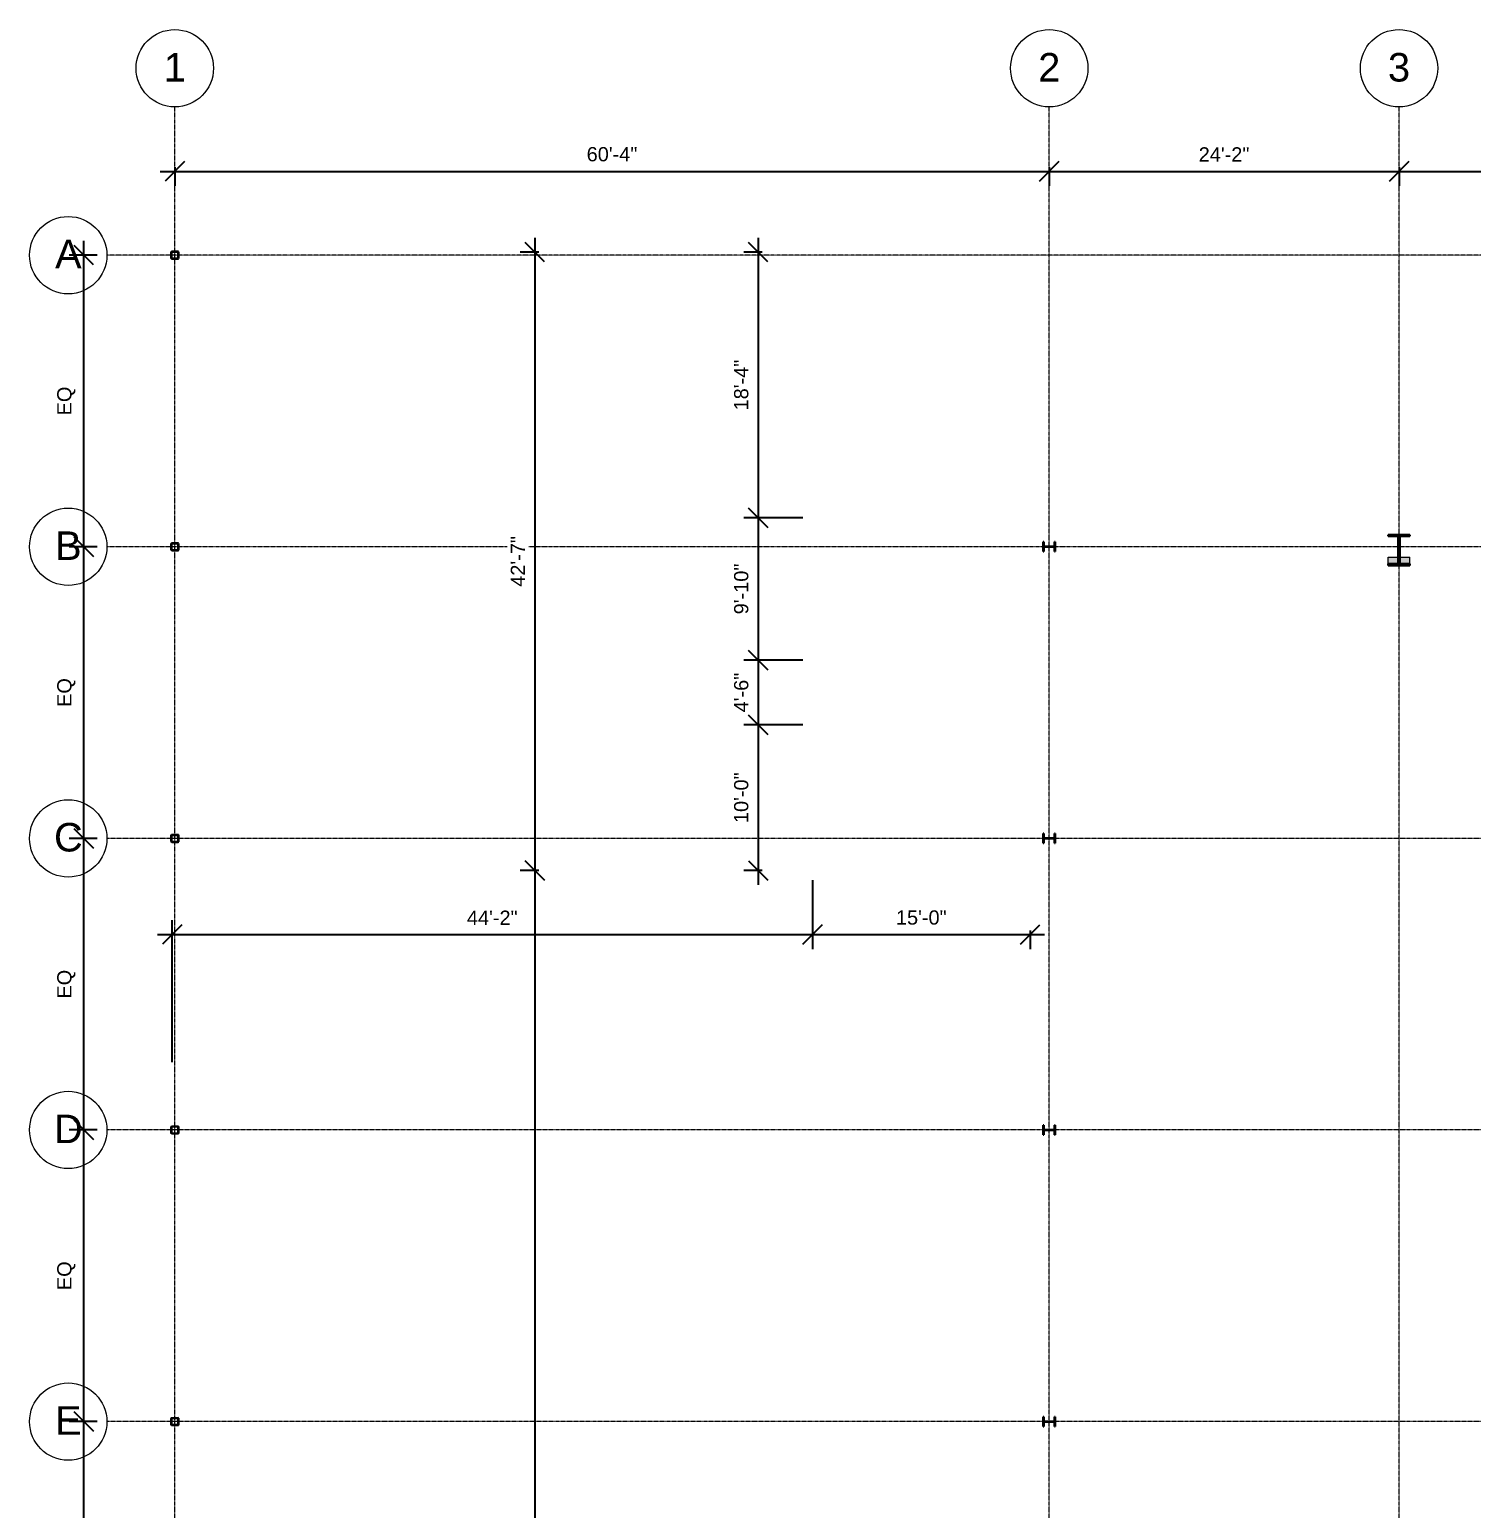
# Model space of a CAD drawing. Header units: inches. Extents: x 21942 to 26875, y -23163 to -20555.
# Drawn here: x 21952 to 23146, y -21939 to -20716 of the extents above; entities that cross this region are included whole.
import ezdxf

# ---------------------------------------------------------------- set-up
doc = ezdxf.new("R2010")
doc.units = ezdxf.units.IN
doc.header["$MEASUREMENT"] = 0
doc.linetypes.add('Grid Line 1_2_', pattern=[0.875, 0.5, -0.125, 0.125, -0.125])
for name, color, linetype, lineweight in [('A-ANNO-DIMS', 211, 'Continuous', 9), ('S-COLS', 52, 'Continuous', 9), ('S-GRID', 1, 'Continuous', 9), ('S-GRID-IDEN', 1, 'Continuous', 9)]:
    doc.layers.add(name, color=color, linetype=linetype, lineweight=lineweight)
doc.styles.add('Arial', font='arial.ttf', dxfattribs={"height": 23.60479})
doc.styles.add('Arial_1', font='arial.ttf', dxfattribs={"height": 11.802395})
doc.dimstyles.new('Linear_-_3_32__Arial', dxfattribs={"dimscale": 12, "dimtxt": 12, "dimasz": 1.333333, "dimexe": 1, "dimexo": 0.666667, "dimgap": 0.666667, "dimtad": 1, "dimdec": 0, "dimzin": 1, "dimdsep": 46, "dimlunit": 4, "dimtxsty": 'Arial_1', "dimblk1": 'OBLIQUE', "dimblk2": 'OBLIQUE', "dimsah": 1, "dimcen": 0.09, "dimdle": 1, "dimazin": 0, "dimtfac": 1, "dimtdec": 4, "dimtix": 1, "dimtmove": 0, "dimatfit": 3, "dimfxl": 1, "dimtvp": 1, "dimtfill": 1, "dimfrac": 2, "dimtolj": 1, "dimtzin": 0, "dimarcsym": 2})
doc.dimstyles.new('Linear_-_3_32__Arial_1', dxfattribs={"dimscale": 12, "dimtxt": 12, "dimasz": 1.333333, "dimexe": 1, "dimexo": 0.666667, "dimgap": 0.666667, "dimtad": 1, "dimdec": 0, "dimzin": 1, "dimdsep": 46, "dimlunit": 4, "dimtxsty": 'Arial_1', "dimblk1": 'OBLIQUE', "dimblk2": 'OBLIQUE', "dimsah": 1, "dimcen": 0.09, "dimdle": 1, "dimazin": 0, "dimtfac": 1, "dimtdec": 4, "dimtix": 1, "dimtmove": 0, "dimatfit": 3, "dimfxl": 1, "dimtvp": 1, "dimtfill": 1, "dimfrac": 2, "dimtolj": 1, "dimtzin": 0, "dimarcsym": 2})
doc.dimstyles.new('Linear_-_3_32__Arial_2', dxfattribs={"dimscale": 12, "dimtxt": 12, "dimasz": 1.333333, "dimexe": 1, "dimexo": 0.666667, "dimgap": 0.666667, "dimtad": 1, "dimdec": 0, "dimzin": 1, "dimdsep": 46, "dimlunit": 4, "dimtxsty": 'Arial_1', "dimblk1": 'OBLIQUE', "dimblk2": 'OBLIQUE', "dimsah": 1, "dimcen": 0.09, "dimdle": 1, "dimazin": 0, "dimtfac": 1, "dimtdec": 4, "dimtix": 1, "dimtmove": 0, "dimatfit": 3, "dimfxl": 1, "dimtvp": 1, "dimtfill": 1, "dimfrac": 2, "dimtolj": 1, "dimtzin": 0, "dimarcsym": 2})
doc.dimstyles.new('Linear_-_3_32__Arial_3', dxfattribs={"dimscale": 12, "dimtxt": 12, "dimasz": 1.333333, "dimexe": 1, "dimexo": 0.666667, "dimgap": 0.666667, "dimtad": 1, "dimdec": 0, "dimzin": 1, "dimdsep": 46, "dimlunit": 4, "dimtxsty": 'Arial_1', "dimblk1": 'OBLIQUE', "dimblk2": 'OBLIQUE', "dimsah": 1, "dimcen": 0.09, "dimdle": 1, "dimazin": 0, "dimtfac": 1, "dimtdec": 4, "dimtix": 1, "dimtmove": 0, "dimatfit": 3, "dimfxl": 1, "dimtvp": 1, "dimtfill": 1, "dimfrac": 2, "dimtolj": 1, "dimtzin": 0, "dimarcsym": 2})
pattern_1 = [(45, (1e-11, 0), (-12.671354, 12.671354), []), (45, (1e-11, 19.2), (-12.671354, 12.671354), [])]

# ---------------------------------------------------------------- blocks, each defined once
blk = doc.blocks.new('Grid - Grid Head - Circle-14747-First Floor Plan')
at = {"layer": 'S-GRID-IDEN'}
blk.add_circle((0, 0), 0.25, dxfattribs=at)
blk = doc.blocks.new('_Oblique')
at = {"color": 0, "linetype": 'ByBlock', "lineweight": -2}
blk.add_line((-0.5, -0.5), (0.5, 0.5), dxfattribs=at)
blk = doc.blocks.new('*D498')
at = {"layer": 'A-ANNO-DIMS', "color": 0, "lineweight": -2, "transparency": 16777216}
for p, q in [((22060.6, -20833.2), (22808.4, -20833.2)), ((22072.6, -20829.8), (22072.6, -20845.2)), ((22796.4, -20829.8), (22796.4, -20845.2))]:
    blk.add_line(p, q, dxfattribs=at)
at = {"layer": 'Defpoints', "color": 0, "transparency": 16777216}
for p in [(22072.6, -20821.8), (22796.4, -20821.8), (22796.4, -20833.2)]:
    blk.add_point(p, dxfattribs=at)
at = {"layer": 'A-ANNO-DIMS', "color": 0, "lineweight": -2, "transparency": 16777216, "xscale": 16, "yscale": 16, "zscale": 16, "rotation": 180}
blk.add_blockref('_Oblique', (22072.6, -20833.2), dxfattribs=at)
at = {"layer": 'A-ANNO-DIMS', "color": 0, "lineweight": -2, "transparency": 16777216, "xscale": 16, "yscale": 16, "zscale": 16}
blk.add_blockref('_Oblique', (22796.4, -20833.2), dxfattribs=at)
at = {"layer": 'A-ANNO-DIMS', "color": 0, "transparency": 16777216, "insert": (22434.5, -20819.1), "char_height": 11.8, "attachment_point": 5, "style": 'Arial_1', "bg_fill": 3, "box_fill_scale": 1.25, "bg_fill_color": 256, "bg_fill_true_color": 13158600, "bg_fill_transparency": 0}
blk.add_mtext('\\A1;60\'-4"', dxfattribs=at)
blk = doc.blocks.new('*D499')
at = {"layer": 'A-ANNO-DIMS', "color": 0, "lineweight": -2, "transparency": 16777216}
for p, q in [((22784.4, -20833.2), (23097.9, -20833.2)), ((22796.4, -20829.8), (22796.4, -20845.2)), ((23085.9, -20829.8), (23085.9, -20845.2))]:
    blk.add_line(p, q, dxfattribs=at)
at = {"layer": 'Defpoints', "color": 0, "transparency": 16777216}
for p in [(22796.4, -20821.8), (23085.9, -20821.8), (23085.9, -20833.2)]:
    blk.add_point(p, dxfattribs=at)
at = {"layer": 'A-ANNO-DIMS', "color": 0, "lineweight": -2, "transparency": 16777216, "xscale": 16, "yscale": 16, "zscale": 16, "rotation": 180}
blk.add_blockref('_Oblique', (22796.4, -20833.2), dxfattribs=at)
at = {"layer": 'A-ANNO-DIMS', "color": 0, "lineweight": -2, "transparency": 16777216, "xscale": 16, "yscale": 16, "zscale": 16}
blk.add_blockref('_Oblique', (23085.9, -20833.2), dxfattribs=at)
at = {"layer": 'A-ANNO-DIMS', "color": 0, "transparency": 16777216, "insert": (22941.1, -20819.2), "char_height": 11.8, "attachment_point": 5, "style": 'Arial_1', "bg_fill": 3, "box_fill_scale": 1.25, "bg_fill_color": 256, "bg_fill_true_color": 13158600, "bg_fill_transparency": 0}
blk.add_mtext('\\A1;24\'-2"', dxfattribs=at)
blk = doc.blocks.new('*D500')
at = {"layer": 'A-ANNO-DIMS', "color": 0, "lineweight": -2, "transparency": 16777216}
for p, q in [((23073.9, -20833.2), (23387.4, -20833.2)), ((23085.9, -20829.8), (23085.9, -20845.2)), ((23375.4, -20829.8), (23375.4, -20845.2))]:
    blk.add_line(p, q, dxfattribs=at)
at = {"layer": 'Defpoints', "color": 0, "transparency": 16777216}
for p in [(23085.9, -20821.8), (23375.4, -20821.8), (23375.4, -20833.2)]:
    blk.add_point(p, dxfattribs=at)
at = {"layer": 'A-ANNO-DIMS', "color": 0, "lineweight": -2, "transparency": 16777216, "xscale": 16, "yscale": 16, "zscale": 16, "rotation": 180}
blk.add_blockref('_Oblique', (23085.9, -20833.2), dxfattribs=at)
at = {"layer": 'A-ANNO-DIMS', "color": 0, "lineweight": -2, "transparency": 16777216, "xscale": 16, "yscale": 16, "zscale": 16}
blk.add_blockref('_Oblique', (23375.4, -20833.2), dxfattribs=at)
at = {"layer": 'A-ANNO-DIMS', "color": 0, "transparency": 16777216, "insert": (23230.6, -20819.2), "char_height": 11.8, "attachment_point": 5, "style": 'Arial_1', "bg_fill": 3, "box_fill_scale": 1.25, "bg_fill_color": 256, "bg_fill_true_color": 13158600, "bg_fill_transparency": 0}
blk.add_mtext('\\A1;24\'-2"', dxfattribs=at)
blk = doc.blocks.new('*D481')
at = {"layer": 'A-ANNO-DIMS', "color": 0, "lineweight": -2, "transparency": 16777216}
for p, q in [((22370.6, -20888.2), (22370.6, -21423.6)), ((22373.9, -20900.2), (22358.6, -20900.2)), ((22373.9, -21411.6), (22358.6, -21411.6))]:
    blk.add_line(p, q, dxfattribs=at)
at = {"layer": 'Defpoints', "color": 0, "transparency": 16777216}
for p in [(22381.9, -20900.2), (22370.6, -21411.6), (22381.9, -21411.6)]:
    blk.add_point(p, dxfattribs=at)
at = {"layer": 'A-ANNO-DIMS', "color": 0, "lineweight": -2, "transparency": 16777216, "xscale": 16, "yscale": 16, "zscale": 16}
for p, rotation in [((22370.6, -20900.2), 90), ((22370.6, -21411.6), 270)]:
    blk.add_blockref('_Oblique', p, dxfattribs=dict(at, rotation=rotation))
at = {"layer": 'A-ANNO-DIMS', "color": 0, "transparency": 16777216, "insert": (22356.6, -21155.9), "char_height": 11.8, "attachment_point": 5, "rotation": 90, "style": 'Arial_1', "bg_fill": 3, "box_fill_scale": 1.25, "bg_fill_color": 256, "bg_fill_true_color": 13158600, "bg_fill_transparency": 0}
blk.add_mtext('\\A1;42\'-7"', dxfattribs=at)
blk = doc.blocks.new('*D482')
at = {"layer": 'A-ANNO-DIMS', "color": 0, "lineweight": -2, "transparency": 16777216}
for p, q in [((22370.6, -21399.6), (22370.6, -22798.7)), ((22373.9, -21411.6), (22358.6, -21411.6)), ((22450.8, -22786.7), (22358.6, -22786.7))]:
    blk.add_line(p, q, dxfattribs=at)
at = {"layer": 'Defpoints', "color": 0, "transparency": 16777216}
for p in [(22381.9, -21411.6), (22370.6, -22786.7), (22458.8, -22786.7)]:
    blk.add_point(p, dxfattribs=at)
at = {"layer": 'A-ANNO-DIMS', "color": 0, "lineweight": -2, "transparency": 16777216, "xscale": 16, "yscale": 16, "zscale": 16}
for p, rotation in [((22370.6, -21411.6), 90), ((22370.6, -22786.7), 270)]:
    blk.add_blockref('_Oblique', p, dxfattribs=dict(at, rotation=rotation))
at = {"layer": 'A-ANNO-DIMS', "color": 0, "transparency": 16777216, "insert": (22356.6, -22099.1), "char_height": 11.802, "attachment_point": 5, "rotation": 90, "style": 'Arial_1', "bg_fill": 3, "box_fill_scale": 1.25, "bg_fill_color": 256, "bg_fill_true_color": 13158600, "bg_fill_transparency": 0}
blk.add_mtext('\\A1;114\'-7"', dxfattribs=at)
blk = doc.blocks.new('*D483')
at = {"layer": 'A-ANNO-DIMS', "color": 0, "lineweight": -2, "transparency": 16777216}
for p, q in [((22600.5, -21419.6), (22600.5, -21476.7)), ((22070.3, -21570.2), (22070.3, -21452.7)), ((22058.3, -21464.7), (22612.5, -21464.7))]:
    blk.add_line(p, q, dxfattribs=at)
at = {"layer": 'Defpoints', "color": 0, "transparency": 16777216}
for p in [(22600.5, -21411.6), (22600.5, -21464.7), (22070.3, -21578.2)]:
    blk.add_point(p, dxfattribs=at)
at = {"layer": 'A-ANNO-DIMS', "color": 0, "lineweight": -2, "transparency": 16777216, "xscale": 16, "yscale": 16, "zscale": 16, "rotation": 180}
blk.add_blockref('_Oblique', (22070.3, -21464.7), dxfattribs=at)
at = {"layer": 'A-ANNO-DIMS', "color": 0, "lineweight": -2, "transparency": 16777216, "xscale": 16, "yscale": 16, "zscale": 16}
blk.add_blockref('_Oblique', (22600.5, -21464.7), dxfattribs=at)
at = {"layer": 'A-ANNO-DIMS', "color": 0, "transparency": 16777216, "insert": (22335.4, -21450.7), "char_height": 11.8, "attachment_point": 5, "style": 'Arial_1', "bg_fill": 3, "box_fill_scale": 1.25, "bg_fill_color": 256, "bg_fill_true_color": 13158600, "bg_fill_transparency": 0}
blk.add_mtext('\\A1;44\'-2"', dxfattribs=at)
blk = doc.blocks.new('*D484')
at = {"layer": 'A-ANNO-DIMS', "color": 0, "lineweight": -2, "transparency": 16777216}
for p, q in [((22600.5, -21419.6), (22600.5, -21476.7)), ((22588.5, -21464.7), (22792.5, -21464.7)), ((22780.5, -21461.3), (22780.5, -21476.7))]:
    blk.add_line(p, q, dxfattribs=at)
at = {"layer": 'Defpoints', "color": 0, "transparency": 16777216}
for p in [(22600.5, -21411.6), (22780.5, -21453.3), (22780.5, -21464.7)]:
    blk.add_point(p, dxfattribs=at)
at = {"layer": 'A-ANNO-DIMS', "color": 0, "lineweight": -2, "transparency": 16777216, "xscale": 16, "yscale": 16, "zscale": 16, "rotation": 180}
blk.add_blockref('_Oblique', (22600.5, -21464.7), dxfattribs=at)
at = {"layer": 'A-ANNO-DIMS', "color": 0, "lineweight": -2, "transparency": 16777216, "xscale": 16, "yscale": 16, "zscale": 16}
blk.add_blockref('_Oblique', (22780.5, -21464.7), dxfattribs=at)
at = {"layer": 'A-ANNO-DIMS', "color": 0, "transparency": 16777216, "insert": (22690.5, -21450.6), "char_height": 11.8, "attachment_point": 5, "style": 'Arial_1', "bg_fill": 3, "box_fill_scale": 1.25, "bg_fill_color": 256, "bg_fill_true_color": 13158600, "bg_fill_transparency": 0}
blk.add_mtext('\\A1;15\'-0"', dxfattribs=at)
blk = doc.blocks.new('*D485')
at = {"layer": 'A-ANNO-DIMS', "color": 0, "lineweight": -2, "transparency": 16777216}
for p, q in [((22555.5, -20888.2), (22555.5, -21131.8)), ((22558.8, -20900.2), (22543.5, -20900.2)), ((22592.5, -21119.8), (22543.5, -21119.8))]:
    blk.add_line(p, q, dxfattribs=at)
at = {"layer": 'Defpoints', "color": 0, "transparency": 16777216}
for p in [(22566.8, -20900.2), (22555.5, -21119.8), (22600.5, -21119.8)]:
    blk.add_point(p, dxfattribs=at)
at = {"layer": 'A-ANNO-DIMS', "color": 0, "lineweight": -2, "transparency": 16777216, "xscale": 16, "yscale": 16, "zscale": 16}
for p, rotation in [((22555.5, -20900.2), 90), ((22555.5, -21119.8), 270)]:
    blk.add_blockref('_Oblique', p, dxfattribs=dict(at, rotation=rotation))
at = {"layer": 'A-ANNO-DIMS', "color": 0, "transparency": 16777216, "insert": (22541.5, -21010), "char_height": 11.8, "attachment_point": 5, "rotation": 90, "style": 'Arial_1', "bg_fill": 3, "box_fill_scale": 1.25, "bg_fill_color": 256, "bg_fill_true_color": 13158600, "bg_fill_transparency": 0}
blk.add_mtext('\\A1;18\'-4"', dxfattribs=at)
blk = doc.blocks.new('*D486')
at = {"layer": 'A-ANNO-DIMS', "color": 0, "lineweight": -2, "transparency": 16777216}
for p, q in [((22555.5, -21107.8), (22555.5, -21249.7)), ((22592.5, -21119.8), (22543.5, -21119.8)), ((22592.5, -21237.7), (22543.5, -21237.7))]:
    blk.add_line(p, q, dxfattribs=at)
at = {"layer": 'Defpoints', "color": 0, "transparency": 16777216}
for p in [(22600.5, -21119.8), (22555.5, -21237.7), (22600.5, -21237.7)]:
    blk.add_point(p, dxfattribs=at)
at = {"layer": 'A-ANNO-DIMS', "color": 0, "lineweight": -2, "transparency": 16777216, "xscale": 16, "yscale": 16, "zscale": 16}
for p, rotation in [((22555.5, -21119.8), 90), ((22555.5, -21237.7), 270)]:
    blk.add_blockref('_Oblique', p, dxfattribs=dict(at, rotation=rotation))
at = {"layer": 'A-ANNO-DIMS', "color": 0, "transparency": 16777216, "insert": (22541.5, -21178.7), "char_height": 11.8, "attachment_point": 5, "rotation": 90, "style": 'Arial_1', "bg_fill": 3, "box_fill_scale": 1.25, "bg_fill_color": 256, "bg_fill_true_color": 13158600, "bg_fill_transparency": 0}
blk.add_mtext('\\A1;9\'-10"', dxfattribs=at)
blk = doc.blocks.new('*D487')
at = {"layer": 'A-ANNO-DIMS', "color": 0, "lineweight": -2, "transparency": 16777216}
for p, q in [((22555.5, -21225.7), (22555.5, -21303.2)), ((22592.5, -21237.7), (22543.5, -21237.7)), ((22592.5, -21291.2), (22543.5, -21291.2))]:
    blk.add_line(p, q, dxfattribs=at)
at = {"layer": 'Defpoints', "color": 0, "transparency": 16777216}
for p in [(22600.5, -21237.7), (22555.5, -21291.2), (22600.5, -21291.2)]:
    blk.add_point(p, dxfattribs=at)
at = {"layer": 'A-ANNO-DIMS', "color": 0, "lineweight": -2, "transparency": 16777216, "xscale": 16, "yscale": 16, "zscale": 16}
for p, rotation in [((22555.5, -21237.7), 90), ((22555.5, -21291.2), 270)]:
    blk.add_blockref('_Oblique', p, dxfattribs=dict(at, rotation=rotation))
at = {"layer": 'A-ANNO-DIMS', "color": 0, "transparency": 16777216, "insert": (22541.5, -21264.4), "char_height": 11.8, "attachment_point": 5, "rotation": 90, "style": 'Arial_1', "bg_fill": 3, "box_fill_scale": 1.25, "bg_fill_color": 256, "bg_fill_true_color": 13158600, "bg_fill_transparency": 0}
blk.add_mtext('\\A1;4\'-6"', dxfattribs=at)
blk = doc.blocks.new('*D488')
at = {"layer": 'A-ANNO-DIMS', "color": 0, "lineweight": -2, "transparency": 16777216}
for p, q in [((22555.5, -21279.2), (22555.5, -21423.6)), ((22592.5, -21291.2), (22543.5, -21291.2)), ((22558.8, -21411.6), (22543.5, -21411.6))]:
    blk.add_line(p, q, dxfattribs=at)
at = {"layer": 'Defpoints', "color": 0, "transparency": 16777216}
for p in [(22600.5, -21291.2), (22555.5, -21411.6), (22566.8, -21411.6)]:
    blk.add_point(p, dxfattribs=at)
at = {"layer": 'A-ANNO-DIMS', "color": 0, "lineweight": -2, "transparency": 16777216, "xscale": 16, "yscale": 16, "zscale": 16}
for p, rotation in [((22555.5, -21291.2), 90), ((22555.5, -21411.6), 270)]:
    blk.add_blockref('_Oblique', p, dxfattribs=dict(at, rotation=rotation))
at = {"layer": 'A-ANNO-DIMS', "color": 0, "transparency": 16777216, "insert": (22541.5, -21351.4), "char_height": 11.8, "attachment_point": 5, "rotation": 90, "style": 'Arial_1', "bg_fill": 3, "box_fill_scale": 1.25, "bg_fill_color": 256, "bg_fill_true_color": 13158600, "bg_fill_transparency": 0}
blk.add_mtext('\\A1;10\'-0"', dxfattribs=at)
blk = doc.blocks.new('*D493')
at = {"layer": 'A-ANNO-DIMS', "color": 0, "lineweight": -2, "transparency": 16777216}
for p, q in [((21997.3, -22120.8), (21997.3, -21855.6)), ((22008.4, -21867.6), (21985.3, -21867.6)), ((22008.4, -22108.8), (21985.3, -22108.8))]:
    blk.add_line(p, q, dxfattribs=at)
at = {"layer": 'Defpoints', "color": 0, "transparency": 16777216}
for p in [(21997.3, -21867.6), (22016.4, -21867.6), (22016.4, -22108.8)]:
    blk.add_point(p, dxfattribs=at)
at = {"layer": 'A-ANNO-DIMS', "color": 0, "lineweight": -2, "transparency": 16777216, "xscale": 16, "yscale": 16, "zscale": 16}
for p, rotation in [((21997.3, -21867.6), 90), ((21997.3, -22108.8), 270)]:
    blk.add_blockref('_Oblique', p, dxfattribs=dict(at, rotation=rotation))
at = {"layer": 'A-ANNO-DIMS', "color": 0, "transparency": 16777216, "insert": (21982.8, -21988.2), "char_height": 11.8, "attachment_point": 5, "rotation": 90, "style": 'Arial_1', "bg_fill": 3, "box_fill_scale": 1.25, "bg_fill_color": 256, "bg_fill_true_color": 13158600, "bg_fill_transparency": 0}
blk.add_mtext('\\A1;EQ', dxfattribs=at)
blk = doc.blocks.new('*D494')
at = {"layer": 'A-ANNO-DIMS', "color": 0, "lineweight": -2, "transparency": 16777216}
for p, q in [((21997.3, -21879.6), (21997.3, -21614.3)), ((22008.4, -21626.3), (21985.3, -21626.3)), ((22008.4, -21867.6), (21985.3, -21867.6))]:
    blk.add_line(p, q, dxfattribs=at)
at = {"layer": 'Defpoints', "color": 0, "transparency": 16777216}
for p in [(21997.3, -21626.3), (22016.4, -21626.3), (22016.4, -21867.6)]:
    blk.add_point(p, dxfattribs=at)
at = {"layer": 'A-ANNO-DIMS', "color": 0, "lineweight": -2, "transparency": 16777216, "xscale": 16, "yscale": 16, "zscale": 16}
for p, rotation in [((21997.3, -21626.3), 90), ((21997.3, -21867.6), 270)]:
    blk.add_blockref('_Oblique', p, dxfattribs=dict(at, rotation=rotation))
at = {"layer": 'A-ANNO-DIMS', "color": 0, "transparency": 16777216, "insert": (21982.8, -21746.9), "char_height": 11.8, "attachment_point": 5, "rotation": 90, "style": 'Arial_1', "bg_fill": 3, "box_fill_scale": 1.25, "bg_fill_color": 256, "bg_fill_true_color": 13158600, "bg_fill_transparency": 0}
blk.add_mtext('\\A1;EQ', dxfattribs=at)
blk = doc.blocks.new('*D495')
at = {"layer": 'A-ANNO-DIMS', "color": 0, "lineweight": -2, "transparency": 16777216}
for p, q in [((21997.3, -21638.3), (21997.3, -21373.1)), ((22008.4, -21385.1), (21985.3, -21385.1)), ((22008.4, -21626.3), (21985.3, -21626.3))]:
    blk.add_line(p, q, dxfattribs=at)
at = {"layer": 'Defpoints', "color": 0, "transparency": 16777216}
for p in [(21997.3, -21385.1), (22016.4, -21385.1), (22016.4, -21626.3)]:
    blk.add_point(p, dxfattribs=at)
at = {"layer": 'A-ANNO-DIMS', "color": 0, "lineweight": -2, "transparency": 16777216, "xscale": 16, "yscale": 16, "zscale": 16}
for p, rotation in [((21997.3, -21385.1), 90), ((21997.3, -21626.3), 270)]:
    blk.add_blockref('_Oblique', p, dxfattribs=dict(at, rotation=rotation))
at = {"layer": 'A-ANNO-DIMS', "color": 0, "transparency": 16777216, "insert": (21982.8, -21505.7), "char_height": 11.8, "attachment_point": 5, "rotation": 90, "style": 'Arial_1', "bg_fill": 3, "box_fill_scale": 1.25, "bg_fill_color": 256, "bg_fill_true_color": 13158600, "bg_fill_transparency": 0}
blk.add_mtext('\\A1;EQ', dxfattribs=at)
blk = doc.blocks.new('*D496')
at = {"layer": 'A-ANNO-DIMS', "color": 0, "lineweight": -2, "transparency": 16777216}
for p, q in [((21997.3, -21397.1), (21997.3, -21131.8)), ((22008.4, -21143.8), (21985.3, -21143.8)), ((22008.4, -21385.1), (21985.3, -21385.1))]:
    blk.add_line(p, q, dxfattribs=at)
at = {"layer": 'Defpoints', "color": 0, "transparency": 16777216}
for p in [(21997.3, -21143.8), (22016.4, -21143.8), (22016.4, -21385.1)]:
    blk.add_point(p, dxfattribs=at)
at = {"layer": 'A-ANNO-DIMS', "color": 0, "lineweight": -2, "transparency": 16777216, "xscale": 16, "yscale": 16, "zscale": 16}
for p, rotation in [((21997.3, -21143.8), 90), ((21997.3, -21385.1), 270)]:
    blk.add_blockref('_Oblique', p, dxfattribs=dict(at, rotation=rotation))
at = {"layer": 'A-ANNO-DIMS', "color": 0, "transparency": 16777216, "insert": (21982.8, -21264.4), "char_height": 11.8, "attachment_point": 5, "rotation": 90, "style": 'Arial_1', "bg_fill": 3, "box_fill_scale": 1.25, "bg_fill_color": 256, "bg_fill_true_color": 13158600, "bg_fill_transparency": 0}
blk.add_mtext('\\A1;EQ', dxfattribs=at)
blk = doc.blocks.new('*D497')
at = {"layer": 'A-ANNO-DIMS', "color": 0, "lineweight": -2, "transparency": 16777216}
for p, q in [((21997.3, -21155.8), (21997.3, -20890.6)), ((22008.4, -20902.6), (21985.3, -20902.6)), ((22008.4, -21143.8), (21985.3, -21143.8))]:
    blk.add_line(p, q, dxfattribs=at)
at = {"layer": 'Defpoints', "color": 0, "transparency": 16777216}
for p in [(21997.3, -20902.6), (22016.4, -20902.6), (22016.4, -21143.8)]:
    blk.add_point(p, dxfattribs=at)
at = {"layer": 'A-ANNO-DIMS', "color": 0, "lineweight": -2, "transparency": 16777216, "xscale": 16, "yscale": 16, "zscale": 16}
for p, rotation in [((21997.3, -20902.6), 90), ((21997.3, -21143.8), 270)]:
    blk.add_blockref('_Oblique', p, dxfattribs=dict(at, rotation=rotation))
at = {"layer": 'A-ANNO-DIMS', "color": 0, "transparency": 16777216, "insert": (21982.8, -21023.2), "char_height": 11.8, "attachment_point": 5, "rotation": 90, "style": 'Arial_1', "bg_fill": 3, "box_fill_scale": 1.25, "bg_fill_color": 256, "bg_fill_true_color": 13158600, "bg_fill_transparency": 0}
blk.add_mtext('\\A1;EQ', dxfattribs=at)

msp = doc.modelspace()

# ---------------------------------------------------------------- hatches: boundary and pattern name
at = {"layer": 'S-COLS'}
h = msp.add_hatch(dxfattribs=at)
h.set_pattern_fill('FP_1', color=256, style=0, pattern_type=2)
h.set_pattern_definition(pattern_1)
h.paths.add_polyline_path([(22070.1, -21146.8), (22075.2, -21146.8), (22075.5, -21146.7), (22075.6, -21146.3), (22075.6, -21141.3), (22075.5, -21140.9), (22075.2, -21140.8), (22070.1, -21140.8), (22069.8, -21140.9), (22069.6, -21141.3), (22069.6, -21146.3), (22069.8, -21146.7)], flags=0)
h.paths.add_polyline_path([(22070.1, -21146.6), (22069.9, -21146.5), (22069.9, -21146.3), (22069.9, -21141.3), (22069.9, -21141.1), (22070.1, -21141), (22075.2, -21141), (22075.3, -21141.1), (22075.4, -21141.3), (22075.4, -21146.3), (22075.3, -21146.5), (22075.2, -21146.6)], flags=0)
h = msp.add_hatch(dxfattribs=at)
h.set_pattern_fill('FP_1', color=256, style=0, pattern_type=2)
h.set_pattern_definition(pattern_1)
h.paths.add_polyline_path([(22800.8, -21147.8), (22801.3, -21147.8), (22801.3, -21139.8), (22800.8, -21139.8), (22800.8, -21143), (22800.6, -21143.5), (22800.1, -21143.7), (22792.6, -21143.7), (22792.2, -21143.5), (22792, -21143), (22792, -21139.8), (22791.5, -21139.8), (22791.5, -21147.8), (22792, -21147.8), (22792, -21144.6), (22792.2, -21144.1), (22792.6, -21143.9), (22800.1, -21143.9), (22800.6, -21144.1), (22800.8, -21144.6)], flags=0)
h = msp.add_hatch(dxfattribs=at)
h.set_pattern_fill('FP_1', color=256, style=0, pattern_type=2)
h.set_pattern_definition(pattern_1)
h.paths.add_polyline_path([(23094.9, -21135.1), (23094.9, -21133.8), (23076.9, -21133.8), (23076.9, -21135.1)], flags=0)
h = msp.add_hatch(dxfattribs=at)
h.set_pattern_fill('FP_1', color=256, style=0, pattern_type=2)
h.set_pattern_definition(pattern_1)
h.paths.add_polyline_path([(23086.5, -21158), (23086.5, -21135.1), (23085.3, -21135.1), (23085.3, -21158)], flags=0)
h = msp.add_hatch(color=256, dxfattribs=at)
h.paths.add_polyline_path([(23076.9, -21158), (23085.3, -21158), (23085.3, -21152.5), (23076.9, -21152.5)], flags=0)
h.paths.add_polyline_path([(23094.9, -21158), (23094.9, -21152.5), (23086.5, -21152.5), (23086.5, -21158)], flags=0)
h = msp.add_hatch(dxfattribs=at)
h.set_pattern_fill('FP_1', color=256, style=0, pattern_type=2)
h.set_pattern_definition(pattern_1)
h.paths.add_polyline_path([(23094.9, -21159.3), (23094.9, -21158), (23076.9, -21158), (23076.9, -21159.3)], flags=0)
h = msp.add_hatch(dxfattribs=at)
h.set_pattern_fill('FP_1', color=256, style=0, pattern_type=2)
h.set_pattern_definition(pattern_1)
h.paths.add_polyline_path([(22075.2, -21388.1), (22075.5, -21387.9), (22075.6, -21387.6), (22075.6, -21382.5), (22075.5, -21382.2), (22075.2, -21382.1), (22070.1, -21382.1), (22069.8, -21382.2), (22069.6, -21382.5), (22069.6, -21387.6), (22069.8, -21387.9), (22070.1, -21388.1)], flags=0)
h.paths.add_polyline_path([(22070.1, -21387.8), (22069.9, -21387.8), (22069.9, -21387.6), (22069.9, -21382.5), (22069.9, -21382.4), (22070.1, -21382.3), (22075.2, -21382.3), (22075.3, -21382.4), (22075.4, -21382.5), (22075.4, -21387.6), (22075.3, -21387.8), (22075.2, -21387.8)], flags=0)
h = msp.add_hatch(dxfattribs=at)
h.set_pattern_fill('FP_1', color=256, style=0, pattern_type=2)
h.set_pattern_definition(pattern_1)
h.paths.add_polyline_path([(22791.5, -21389), (22792, -21389), (22792, -21385.9), (22792.2, -21385.4), (22792.6, -21385.2), (22800.1, -21385.2), (22800.6, -21385.4), (22800.8, -21385.9), (22800.8, -21389), (22801.3, -21389), (22801.3, -21381.1), (22800.8, -21381.1), (22800.8, -21384.2), (22800.6, -21384.7), (22800.1, -21384.9), (22792.6, -21384.9), (22792.2, -21384.7), (22792, -21384.2), (22792, -21381.1), (22791.5, -21381.1)], flags=0)
h = msp.add_hatch(dxfattribs=at)
h.set_pattern_fill('FP_1', color=256, style=0, pattern_type=2)
h.set_pattern_definition(pattern_1)
h.paths.add_polyline_path([(22075.2, -21629.3), (22075.5, -21629.2), (22075.6, -21628.8), (22075.6, -21623.8), (22075.5, -21623.4), (22075.2, -21623.3), (22070.1, -21623.3), (22069.8, -21623.4), (22069.6, -21623.8), (22069.6, -21628.8), (22069.8, -21629.2), (22070.1, -21629.3)], flags=0)
h.paths.add_polyline_path([(22070.1, -21629.1), (22069.9, -21629), (22069.9, -21628.8), (22069.9, -21623.8), (22069.9, -21623.6), (22070.1, -21623.5), (22075.2, -21623.5), (22075.3, -21623.6), (22075.4, -21623.8), (22075.4, -21628.8), (22075.3, -21629), (22075.2, -21629.1)], flags=0)
h = msp.add_hatch(dxfattribs=at)
h.set_pattern_fill('FP_1', color=256, style=0, pattern_type=2)
h.set_pattern_definition(pattern_1)
h.paths.add_polyline_path([(22791.5, -21630.3), (22792, -21630.3), (22792, -21627.1), (22792.2, -21626.6), (22792.6, -21626.4), (22800.1, -21626.4), (22800.6, -21626.6), (22800.8, -21627.1), (22800.8, -21630.3), (22801.3, -21630.3), (22801.3, -21622.3), (22800.8, -21622.3), (22800.8, -21625.5), (22800.6, -21626), (22800.1, -21626.2), (22792.6, -21626.2), (22792.2, -21626), (22792, -21625.5), (22792, -21622.3), (22791.5, -21622.3)], flags=0)
h = msp.add_hatch(dxfattribs=at)
h.set_pattern_fill('FP_1', color=256, style=0, pattern_type=2)
h.set_pattern_definition(pattern_1)
h.paths.add_polyline_path([(22075.2, -21870.6), (22075.5, -21870.4), (22075.6, -21870.1), (22075.6, -21865), (22075.5, -21864.7), (22075.2, -21864.6), (22070.1, -21864.6), (22069.8, -21864.7), (22069.6, -21865), (22069.6, -21870.1), (22069.8, -21870.4), (22070.1, -21870.6)], flags=0)
h.paths.add_polyline_path([(22070.1, -21870.3), (22069.9, -21870.3), (22069.9, -21870.1), (22069.9, -21865), (22069.9, -21864.9), (22070.1, -21864.8), (22075.2, -21864.8), (22075.3, -21864.9), (22075.4, -21865), (22075.4, -21870.1), (22075.3, -21870.3), (22075.2, -21870.3)], flags=0)
h = msp.add_hatch(dxfattribs=at)
h.set_pattern_fill('FP_1', color=256, style=0, pattern_type=2)
h.set_pattern_definition(pattern_1)
h.paths.add_polyline_path([(22791.5, -21871.5), (22792, -21871.5), (22792, -21868.4), (22792.2, -21867.9), (22792.6, -21867.7), (22800.1, -21867.7), (22800.6, -21867.9), (22800.8, -21868.4), (22800.8, -21871.5), (22801.3, -21871.5), (22801.3, -21863.6), (22800.8, -21863.6), (22800.8, -21866.7), (22800.6, -21867.2), (22800.1, -21867.4), (22792.6, -21867.4), (22792.2, -21867.2), (22792, -21866.7), (22792, -21863.6), (22791.5, -21863.6)], flags=0)

# ---------------------------------------------------------------- linework, layer by layer
at = {"layer": 'S-COLS', "lineweight": 30}
for p, q in [((22069.6, -20900), (22069.6, -20905.1)), ((22069.9, -20905.1), (22069.9, -20900)), ((22075.2, -20899.6), (22070.1, -20899.6)), ((22070.1, -20899.8), (22075.2, -20899.8)), ((22075.2, -20905.3), (22070.1, -20905.3)), ((22070.1, -20905.6), (22075.2, -20905.6)), ((22075.4, -20900), (22075.4, -20905.1)), ((22075.6, -20905.1), (22075.6, -20900)), ((22069.6, -21141.3), (22069.6, -21146.3)), ((22069.9, -21146.3), (22069.9, -21141.3)), ((22075.2, -21140.8), (22070.1, -21140.8)), ((22070.1, -21141), (22075.2, -21141)), ((22075.4, -21141.3), (22075.4, -21146.3)), ((22075.6, -21146.3), (22075.6, -21141.3)), ((22792, -21139.8), (22791.5, -21139.8)), ((22791.5, -21139.8), (22791.5, -21147.8)), ((22792, -21143), (22792, -21139.8)), ((22801.3, -21139.8), (22800.8, -21139.8)), ((22800.8, -21139.8), (22800.8, -21143)), ((22801.3, -21147.8), (22801.3, -21139.8)), ((23076.9, -21133.8), (23076.9, -21135.1)), ((23094.9, -21133.8), (23076.9, -21133.8)), ((23076.9, -21135.1), (23094.9, -21135.1)), ((23085.3, -21135.1), (23085.3, -21158)), ((23086.5, -21135.1), (23085.3, -21135.1)), ((23086.5, -21158), (23086.5, -21135.1)), ((23094.9, -21135.1), (23094.9, -21133.8)), ((22075.2, -21146.6), (22070.1, -21146.6)), ((22070.1, -21146.8), (22075.2, -21146.8)), ((22791.5, -21147.8), (22792, -21147.8)), ((22792, -21147.8), (22792, -21144.6)), ((22800.1, -21143.7), (22792.6, -21143.7)), ((22792.6, -21143.9), (22800.1, -21143.9)), ((22800.8, -21144.6), (22800.8, -21147.8)), ((22800.8, -21147.8), (22801.3, -21147.8)), ((23076.9, -21158), (23076.9, -21159.3)), ((23094.9, -21158), (23076.9, -21158)), ((23076.9, -21159.3), (23094.9, -21159.3)), ((23085.3, -21158), (23086.5, -21158)), ((23094.9, -21159.3), (23094.9, -21158)), ((22069.6, -21382.5), (22069.6, -21387.6)), ((22069.9, -21387.6), (22069.9, -21382.5)), ((22075.2, -21382.1), (22070.1, -21382.1)), ((22070.1, -21382.3), (22075.2, -21382.3)), ((22075.4, -21382.5), (22075.4, -21387.6)), ((22075.6, -21387.6), (22075.6, -21382.5)), ((22792, -21381.1), (22791.5, -21381.1)), ((22791.5, -21381.1), (22791.5, -21389)), ((22792, -21384.2), (22792, -21381.1)), ((22792, -21389), (22792, -21385.9)), ((22800.1, -21384.9), (22792.6, -21384.9)), ((22792.6, -21385.2), (22800.1, -21385.2)), ((22801.3, -21381.1), (22800.8, -21381.1)), ((22800.8, -21381.1), (22800.8, -21384.2)), ((22800.8, -21385.9), (22800.8, -21389)), ((22801.3, -21389), (22801.3, -21381.1)), ((22075.2, -21387.8), (22070.1, -21387.8)), ((22070.1, -21388.1), (22075.2, -21388.1)), ((22791.5, -21389), (22792, -21389)), ((22800.8, -21389), (22801.3, -21389)), ((22069.6, -21623.8), (22069.6, -21628.8)), ((22069.9, -21628.8), (22069.9, -21623.8)), ((22075.2, -21623.3), (22070.1, -21623.3)), ((22070.1, -21623.5), (22075.2, -21623.5)), ((22075.2, -21629.1), (22070.1, -21629.1)), ((22070.1, -21629.3), (22075.2, -21629.3)), ((22075.4, -21623.8), (22075.4, -21628.8)), ((22075.6, -21628.8), (22075.6, -21623.8)), ((22792, -21622.3), (22791.5, -21622.3)), ((22791.5, -21622.3), (22791.5, -21630.3)), ((22791.5, -21630.3), (22792, -21630.3)), ((22792, -21625.5), (22792, -21622.3)), ((22792, -21630.3), (22792, -21627.1)), ((22800.1, -21626.2), (22792.6, -21626.2)), ((22792.6, -21626.4), (22800.1, -21626.4)), ((22801.3, -21622.3), (22800.8, -21622.3)), ((22800.8, -21622.3), (22800.8, -21625.5)), ((22800.8, -21627.1), (22800.8, -21630.3)), ((22800.8, -21630.3), (22801.3, -21630.3)), ((22801.3, -21630.3), (22801.3, -21622.3)), ((22069.6, -21865), (22069.6, -21870.1)), ((22069.9, -21870.1), (22069.9, -21865)), ((22075.2, -21864.6), (22070.1, -21864.6)), ((22070.1, -21864.8), (22075.2, -21864.8)), ((22075.2, -21870.3), (22070.1, -21870.3)), ((22070.1, -21870.6), (22075.2, -21870.6)), ((22075.4, -21865), (22075.4, -21870.1)), ((22075.6, -21870.1), (22075.6, -21865)), ((22792, -21863.6), (22791.5, -21863.6)), ((22791.5, -21863.6), (22791.5, -21871.5)), ((22791.5, -21871.5), (22792, -21871.5)), ((22792, -21866.7), (22792, -21863.6)), ((22792, -21871.5), (22792, -21868.4)), ((22800.1, -21867.4), (22792.6, -21867.4)), ((22792.6, -21867.7), (22800.1, -21867.7)), ((22801.3, -21863.6), (22800.8, -21863.6)), ((22800.8, -21863.6), (22800.8, -21866.7)), ((22800.8, -21868.4), (22800.8, -21871.5)), ((22800.8, -21871.5), (22801.3, -21871.5)), ((22801.3, -21871.5), (22801.3, -21863.6))]:
    msp.add_line(p, q, dxfattribs=at)
at = {"layer": 'S-COLS'}
for p, q in [((23076.9, -21158), (23076.9, -21152.5)), ((23076.9, -21152.5), (23085.3, -21152.5)), ((23086.5, -21152.5), (23094.9, -21152.5)), ((23094.9, -21158), (23094.9, -21152.5))]:
    msp.add_line(p, q, dxfattribs=at)
at = {"layer": 'S-COLS', "lineweight": 30}
for centre, radius, start, end in [((22070.1, -20900), 0.466, 90, 180), ((22070.1, -20905.1), 0.466, 180, 270), ((22070.1, -20900), 0.233, 90, 180), ((22070.1, -20905.1), 0.233, 180, 270), ((22075.2, -20900), 0.466, 0, 90), ((22075.2, -20900), 0.233, 0, 90), ((22075.2, -20905.1), 0.466, 270, 0), ((22075.2, -20905.1), 0.233, 270, 0), ((22070.1, -21141.3), 0.466, 90, 180), ((22070.1, -21141.3), 0.233, 90, 180), ((22075.2, -21141.3), 0.466, 0, 90), ((22075.2, -21141.3), 0.233, 0, 90), ((22070.1, -21146.3), 0.466, 180, 270), ((22070.1, -21146.3), 0.233, 180, 270), ((22075.2, -21146.3), 0.466, 270, 0), ((22075.2, -21146.3), 0.233, 270, 0), ((22792.6, -21143), 0.691, 180, 270), ((22792.6, -21144.6), 0.691, 90, 180), ((22800.1, -21143), 0.691, 270, 0), ((22800.1, -21144.6), 0.691, 0, 90), ((22070.1, -21382.5), 0.466, 90, 180), ((22070.1, -21382.5), 0.233, 90, 180), ((22075.2, -21382.5), 0.466, 0, 90), ((22075.2, -21382.5), 0.233, 0, 90), ((22792.6, -21384.2), 0.691, 180, 270), ((22792.6, -21385.9), 0.691, 90, 180), ((22800.1, -21384.2), 0.691, 270, 0), ((22800.1, -21385.9), 0.691, 0, 90), ((22070.1, -21387.6), 0.466, 180, 270), ((22070.1, -21387.6), 0.233, 180, 270), ((22075.2, -21387.6), 0.466, 270, 0), ((22075.2, -21387.6), 0.233, 270, 0), ((22070.1, -21623.8), 0.466, 90, 180), ((22070.1, -21628.8), 0.466, 180, 270), ((22070.1, -21623.8), 0.233, 90, 180), ((22070.1, -21628.8), 0.233, 180, 270), ((22075.2, -21623.8), 0.466, 0, 90), ((22075.2, -21623.8), 0.233, 0, 90), ((22075.2, -21628.8), 0.466, 270, 0), ((22075.2, -21628.8), 0.233, 270, 0), ((22792.6, -21625.5), 0.691, 180, 270), ((22792.6, -21627.1), 0.691, 90, 180), ((22800.1, -21625.5), 0.691, 270, 0), ((22800.1, -21627.1), 0.691, 0, 90), ((22070.1, -21865), 0.466, 90, 180), ((22070.1, -21870.1), 0.466, 180, 270), ((22070.1, -21865), 0.233, 90, 180), ((22070.1, -21870.1), 0.233, 180, 270), ((22075.2, -21865), 0.466, 0, 90), ((22075.2, -21865), 0.233, 0, 90), ((22075.2, -21870.1), 0.466, 270, 0), ((22075.2, -21870.1), 0.233, 270, 0), ((22792.6, -21866.7), 0.691, 180, 270), ((22792.6, -21868.4), 0.691, 90, 180), ((22800.1, -21866.7), 0.691, 270, 0), ((22800.1, -21868.4), 0.691, 0, 90)]:
    msp.add_arc(centre, radius, start, end, dxfattribs=at)
at = {"layer": 'S-GRID', "linetype": 'Grid Line 1_2_'}
for p, q in [((22796.4, -23162.9), (22796.4, -20779.9)), ((23085.9, -23162.9), (23085.9, -20779.9)), ((26875.5, -20902.6), (22016.4, -20902.6)), ((26875.5, -21143.8), (22016.4, -21143.8)), ((26492.8, -21385.1), (22016.4, -21385.1)), ((26492.8, -21626.3), (22016.4, -21626.3)), ((26492.8, -21867.6), (22016.4, -21867.6))]:
    msp.add_line(p, q, dxfattribs=at)

# ---------------------------------------------------------------- block references
at = {"layer": 'S-GRID-IDEN', "xscale": 127.9999999999999, "yscale": 127.9999999999999, "zscale": 127.9999999999999}
for p in [(22072.6, -20747.9), (22796.4, -20747.9), (23085.9, -20747.9)]:
    msp.add_blockref('Grid - Grid Head - Circle-14747-First Floor Plan', p, dxfattribs=at)
at = {"layer": 'S-GRID-IDEN', "rotation": 90}
for p, xscale, yscale, zscale in [((21984.4, -20902.6), 128, 128, 128), ((21984.4, -21143.8), 128, 128, 128), ((21984.4, -21385.1), 127.9999999999999, 127.9999999999999, 127.9999999999999), ((21984.4, -21626.3), 127.9999999999999, 127.9999999999999, 127.9999999999999), ((21984.4, -21867.6), 127.9999999999999, 127.9999999999999, 127.9999999999999)]:
    msp.add_blockref('Grid - Grid Head - Circle-14747-First Floor Plan', p, dxfattribs=dict(at, xscale=xscale, yscale=yscale, zscale=zscale))

# ---------------------------------------------------------------- next in the draw order: texts
at = {"layer": 'S-GRID-IDEN', "char_height": 23.605, "attachment_point": 2, "line_spacing_factor": 0.938532, "style": 'Arial', "bg_fill": 3, "box_fill_scale": 1.25, "bg_fill_color": 0, "bg_fill_transparency": 0}
for s, insert, width in [('\\fArial|b0|i0|c204|p34|;1', (22072.6, -20735.3), 21.888), ('\\fArial|b0|i0|c204|p34|;2', (22796.4, -20735.3), 21.888), ('\\fArial|b0|i0|c204|p34|;3', (23085.9, -20735.3), 21.888), ('\\fArial|b0|i0|c204|p34|;A', (21984.5, -20889.8), 26.208), ('\\fArial|b0|i0|c204|p34|;B', (21984.5, -21131.1), 26.208), ('\\fArial|b0|i0|c204|p34|;C', (21984.5, -21372.3), 28.224), ('\\fArial|b0|i0|c204|p34|;D', (21984.5, -21613.6), 28.224), ('\\fArial|b0|i0|c204|p34|;E', (21984.5, -21854.8), 26.208)]:
    msp.add_mtext(s, dxfattribs=dict(at, insert=insert, width=width))

# ---------------------------------------------------------------- next in the draw order: dimensions: what is measured, and where the dimension line sits
at = {"layer": 'A-ANNO-DIMS'}
dim = msp.add_linear_dim(base=(22796.4, -20833.2), p1=(22072.6, -20821.8), p2=(22796.4, -20821.8), dimstyle='Linear_-_3_32__Arial', override={"dimpost": '<>', "dimfxl": 723.75}, dxfattribs=at)
dim.commit()
dim.dimension.update_dxf_attribs({"geometry": '*D498', "text_midpoint": (22434.5, -20819.1)})
for base, p1, p2, override, picture, middle in [((22370.6, -21411.6), (22381.9, -20900.2), (22381.9, -21411.6), {"dimpost": '<>', "dimfxl": 511.4375}, '*D481', (22356.6, -21155.9)), ((22555.5, -21119.8), (22566.8, -20900.2), (22600.5, -21119.8), {"dimpost": '<>', "dimfxl": 222.196155}, '*D485', (22541.5, -21010))]:
    dim = msp.add_linear_dim(base=base, p1=p1, p2=p2, angle=90, dimstyle='Linear_-_3_32__Arial_3', override=override, dxfattribs=at)
    dim.commit()
    dim.dimension.update_dxf_attribs({"geometry": picture, "text_midpoint": middle})

# ---------------------------------------------------------------- next in the draw order: linework, layer by layer
at = {"layer": 'S-GRID', "linetype": 'Grid Line 1_2_'}
msp.add_line((22072.6, -23162.9), (22072.6, -20779.9), dxfattribs=at)

# ---------------------------------------------------------------- next in the draw order: dimensions: what is measured, and where the dimension line sits
at = {"layer": 'A-ANNO-DIMS'}
dim = msp.add_linear_dim(base=(23085.8902254, -20833.1577901), p1=(22796.3902254, -20821.8440816), p2=(23085.8902254, -20821.8440816), dimstyle='Linear_-_3_32__Arial', override={"dimscale": 12, "dimlfac": 1, "dimpost": '<>', "dimfxl": 289.5}, dxfattribs=at)
dim.commit()
dim.dimension.update_dxf_attribs({"geometry": '*D499', "text_midpoint": (22941.1402254, -20819.2324403)})
for base, p1, p2, dimstyle, override, picture, middle in [((22555.5, -21237.7), (22600.5, -21119.8), (22600.5, -21237.7), 'Linear_-_3_32__Arial_1', {"dimpost": '<>', "dimfxl": 117.875}, '*D486', (22541.5, -21178.7)), ((22370.6, -22786.7), (22381.9, -21411.6), (22458.8, -22786.7), 'Linear_-_3_32__Arial_2', {"dimpost": '<>', "dimfxl": 1377.210654}, '*D482', (22356.6, -22099.1))]:
    dim = msp.add_linear_dim(base=base, p1=p1, p2=p2, angle=90, dimstyle=dimstyle, override=override, dxfattribs=at)
    dim.commit()
    dim.dimension.update_dxf_attribs({"geometry": picture, "text_midpoint": middle})
dim = msp.add_linear_dim(base=(21997.3, -21867.6), p1=(22016.4, -22108.8), p2=(22016.4, -21867.6), angle=90, text='EQ', dimstyle='Linear_-_3_32__Arial', override={"dimpost": '<>', "dimfxl": 241.25}, dxfattribs=at)
dim.commit()
dim.dimension.update_dxf_attribs({"geometry": '*D493', "text_midpoint": (21982.8, -21988.2)})

# ---------------------------------------------------------------- next in the draw order: dimensions: what is measured, and where the dimension line sits
for base, p1, p2, dimstyle, override, picture, middle in [((23375.3902254, -20833.1577901), (23085.8902254, -20821.8440816), (23375.3902254, -20821.8440816), 'Linear_-_3_32__Arial', {"dimpost": '<>', "dimfxl": 289.5}, '*D500', (23230.6402254, -20819.2324403)), ((22600.5, -21464.7), (22070.3, -21578.2), (22600.5, -21411.6), 'Linear_-_3_32__Arial_3', {"dimpost": '<>', "dimfxl": 555.804359}, '*D483', (22335.4, -21450.7))]:
    dim = msp.add_linear_dim(base=base, p1=p1, p2=p2, dimstyle=dimstyle, override=override, dxfattribs=at)
    dim.commit()
    dim.dimension.update_dxf_attribs({"geometry": picture, "text_midpoint": middle})
dim = msp.add_linear_dim(base=(22555.50682, -21291.1778104), p1=(22600.524991, -21237.6778104), p2=(22600.524991, -21291.1778104), angle=90, dimstyle='Linear_-_3_32__Arial_1', override={"dimpost": '<>', "dimfxl": 53.5}, dxfattribs=at)
dim.commit()
dim.dimension.update_dxf_attribs({"geometry": '*D487', "text_midpoint": (22541.4808359, -21264.4278104)})
dim = msp.add_linear_dim(base=(21997.3, -21626.3), p1=(22016.4, -21867.6), p2=(22016.4, -21626.3), angle=90, text='EQ', dimstyle='Linear_-_3_32__Arial', override={"dimpost": '<>', "dimfxl": 241.25}, dxfattribs=at)
dim.commit()
dim.dimension.update_dxf_attribs({"geometry": '*D494', "text_midpoint": (21982.8, -21746.9)})

# ---------------------------------------------------------------- next in the draw order: dimensions: what is measured, and where the dimension line sits
dim = msp.add_linear_dim(base=(21997.3, -21385.1), p1=(22016.4, -21626.3), p2=(22016.4, -21385.1), angle=90, text='EQ', dimstyle='Linear_-_3_32__Arial', override={"dimpost": '<>', "dimfxl": 241.25}, dxfattribs=at)
dim.commit()
dim.dimension.update_dxf_attribs({"geometry": '*D495', "text_midpoint": (21982.8, -21505.7)})
dim = msp.add_linear_dim(base=(22780.5, -21464.7), p1=(22600.5, -21411.6), p2=(22780.5, -21453.3), dimstyle='Linear_-_3_32__Arial_2', override={"dimpost": '<>', "dimfxl": 184.772238}, dxfattribs=at)
dim.commit()
dim.dimension.update_dxf_attribs({"geometry": '*D484', "text_midpoint": (22690.5, -21450.6)})

# ---------------------------------------------------------------- next in the draw order: dimensions: what is measured, and where the dimension line sits
dim = msp.add_linear_dim(base=(21997.3, -21143.8), p1=(22016.4, -21385.1), p2=(22016.4, -21143.8), angle=90, text='EQ', dimstyle='Linear_-_3_32__Arial', override={"dimpost": '<>', "dimfxl": 241.25}, dxfattribs=at)
dim.commit()
dim.dimension.update_dxf_attribs({"geometry": '*D496', "text_midpoint": (21982.8, -21264.4)})
dim = msp.add_linear_dim(base=(22555.5, -21411.6), p1=(22600.5, -21291.2), p2=(22566.8, -21411.6), angle=90, dimstyle='Linear_-_3_32__Arial_1', override={"dimpost": '<>', "dimfxl": 125.064712}, dxfattribs=at)
dim.commit()
dim.dimension.update_dxf_attribs({"geometry": '*D488', "text_midpoint": (22541.5, -21351.4)})

# ---------------------------------------------------------------- next in the draw order: dimensions: what is measured, and where the dimension line sits
dim = msp.add_linear_dim(base=(21997.3, -20902.6), p1=(22016.4, -21143.8), p2=(22016.4, -20902.6), angle=90, text='EQ', dimstyle='Linear_-_3_32__Arial', override={"dimpost": '<>', "dimfxl": 241.25}, dxfattribs=at)
dim.commit()
dim.dimension.update_dxf_attribs({"geometry": '*D497', "text_midpoint": (21982.8, -21023.2)})

doc.saveas('drawing.dxf')
